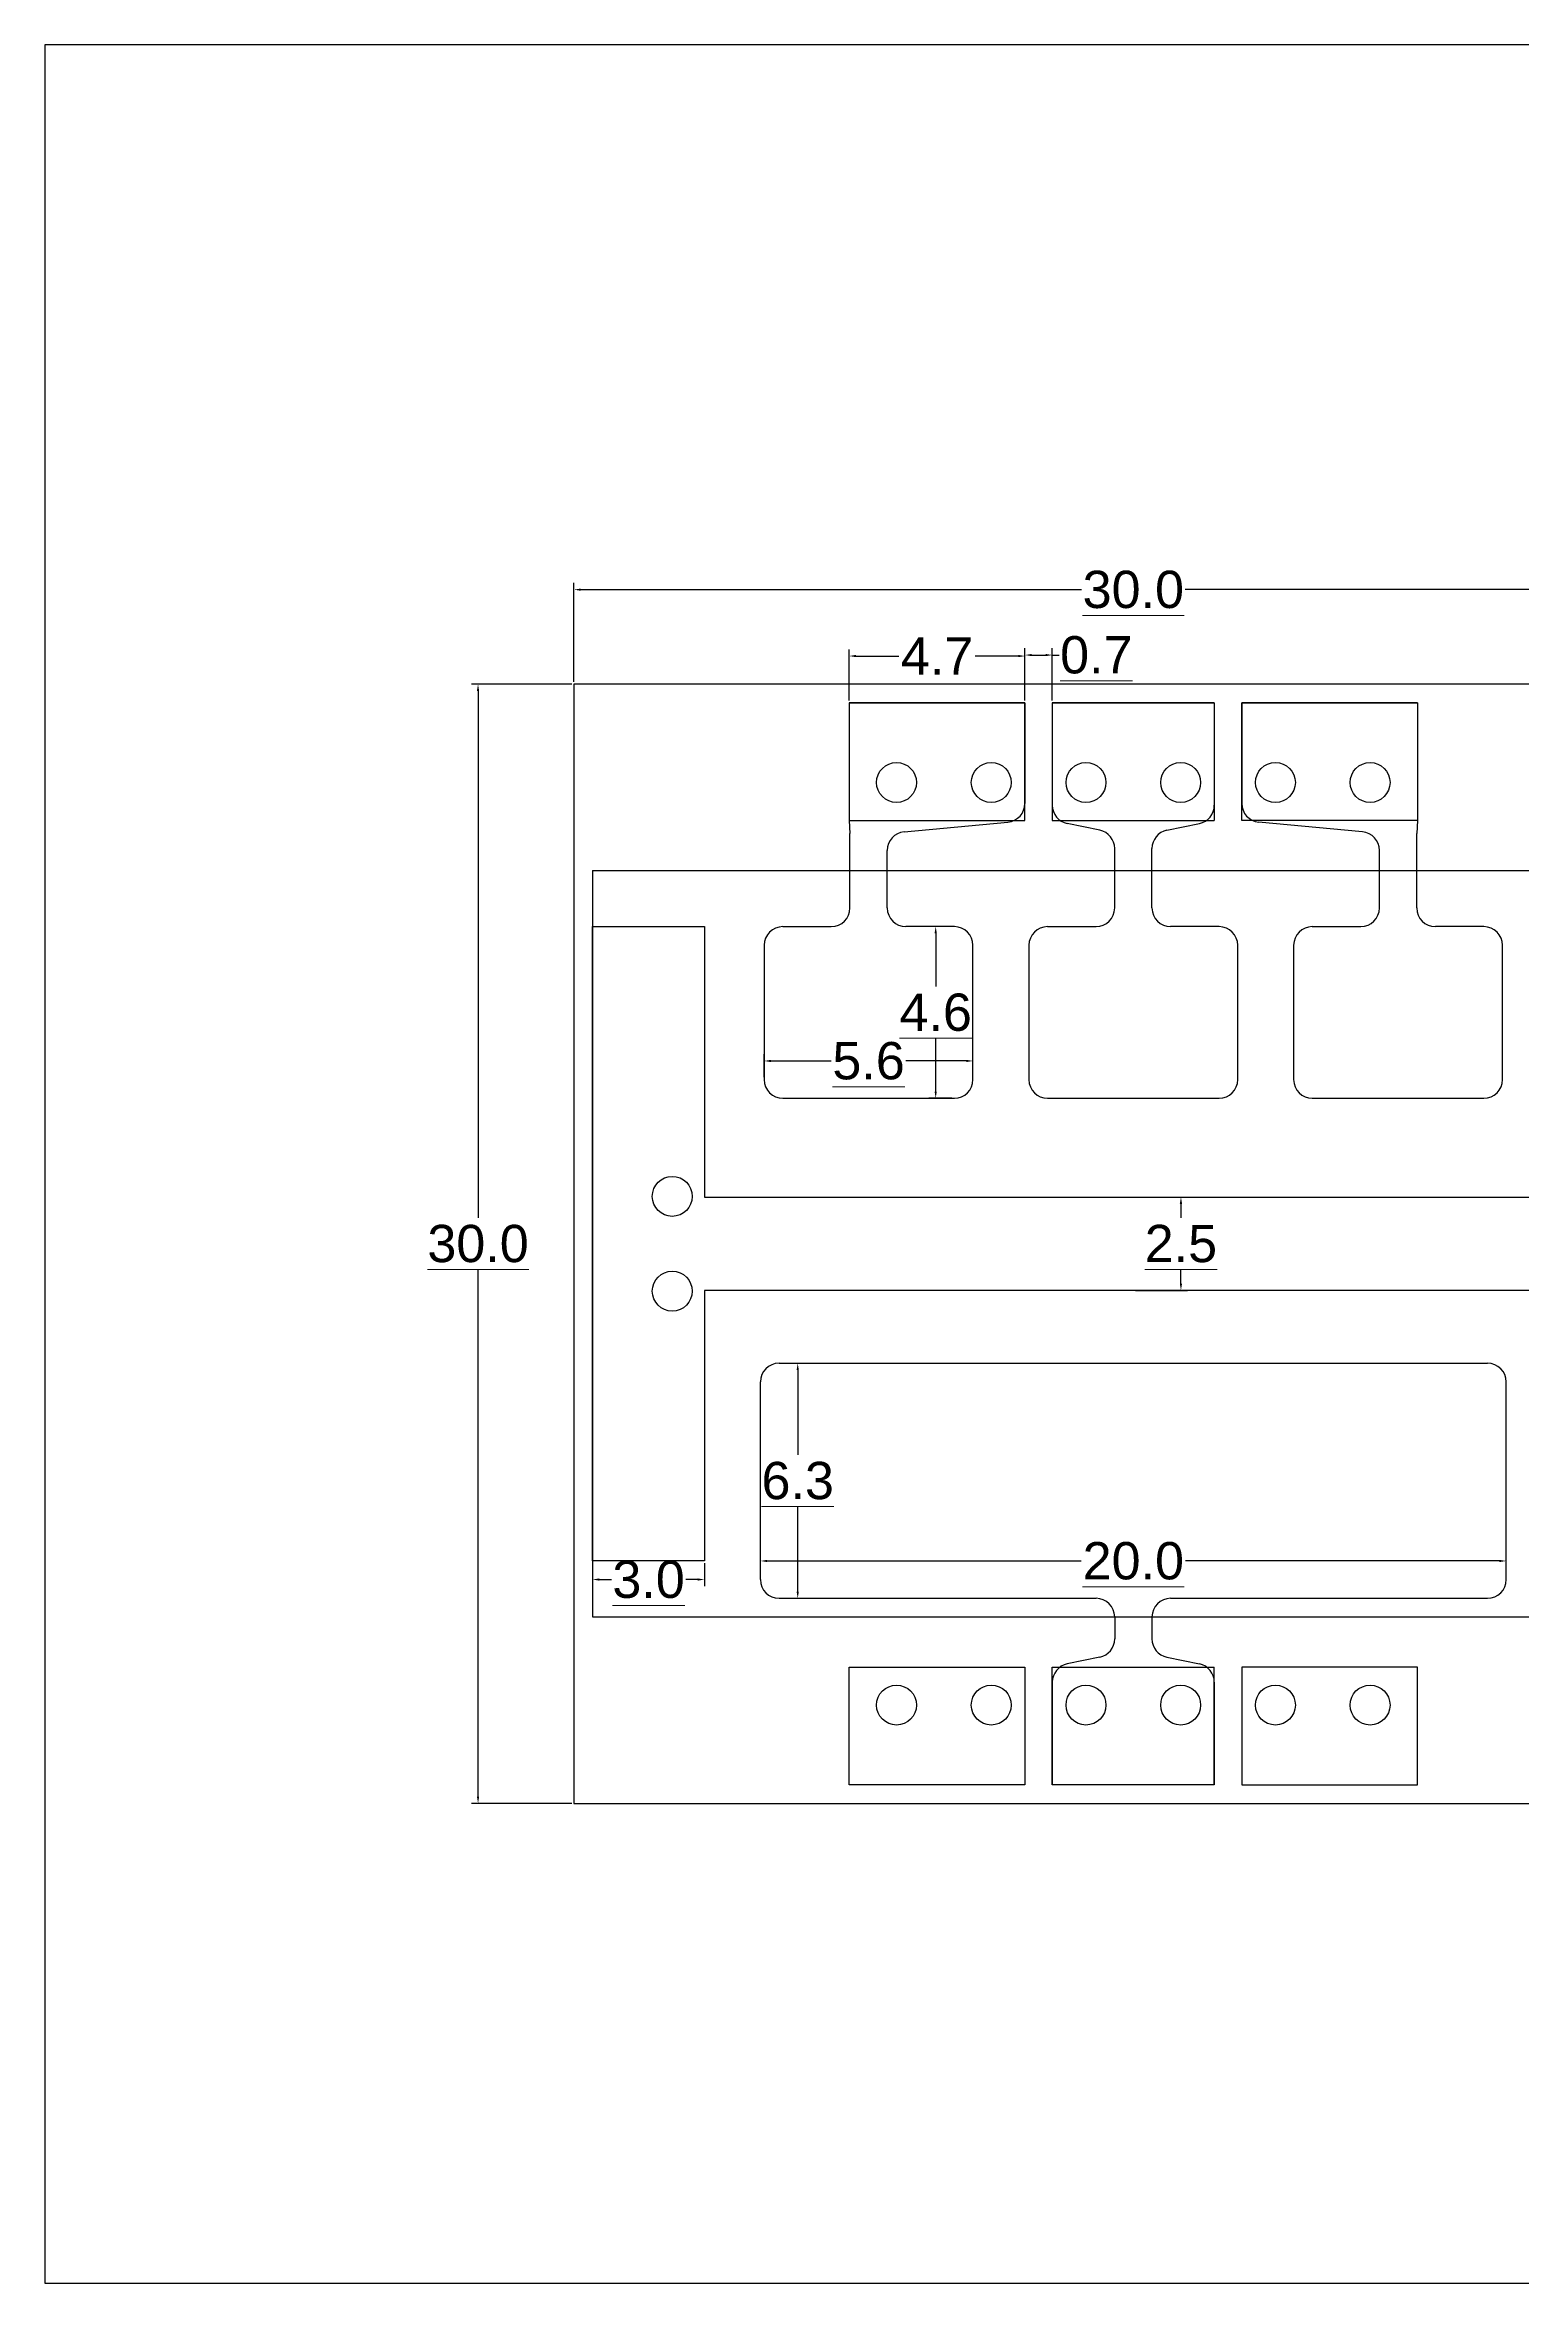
# Model space of a CAD drawing. Header units: inches. Extents: x -14.2 to 45.8, y -12.9 to 47.1.
# Drawn here: x -14.2 to 25.4, y -12.9 to 47.1 of the extents above; entities that cross this region are included whole.
import ezdxf

# ---------------------------------------------------------------- set-up
doc = ezdxf.new("R2010")
doc.units = ezdxf.units.IN
doc.header["$MEASUREMENT"] = 0
doc.layers.add('AM_5', color=3, linetype='Continuous', lineweight=15)
for name, color, linetype in [('glassOutline', 18, 'Continuous'), ('pinPlacements', 6, 'Continuous'), ('pixel-electrode-large-lower', 4, 'Continuous'), ('pixel-electrodes-small-upper', 4, 'Continuous'), ('TC-electrode-small', 4, 'Continuous'), ('TC-etch-lines', 1, 'Continuous')]:
    doc.layers.add(name, color=color, linetype=linetype)
doc.styles.get("Standard").update_dxf_attribs({"font": 'arial.ttf'})
doc.dimstyles.new('Standard$0', dxfattribs={"dimtxt": 0.18, "dimasz": 0.18, "dimexe": 0.18, "dimexo": 0.0625, "dimgap": 0.09, "dimtad": 0, "dimtih": 1, "dimtoh": 1, "dimdec": 4, "dimzin": 0, "dimdsep": 46, "dimtxsty": 'Standard', "dimcen": 0.09, "dimadec": 0, "dimazin": 0, "dimtfac": 1, "dimtdec": 4, "dimtofl": 0, "dimtmove": 0, "dimatfit": 3, "dimfxl": 1, "dimtolj": 1, "dimtzin": 0, "dimarcsym": 0})

# ---------------------------------------------------------------- blocks, each defined once
blk = doc.blocks.new('*D4')
at = {"layer": 'AM_5', "color": 0, "lineweight": -2, "transparency": 16777216}
for p, q in [((0, 30.062), (0, 32.713)), ((0.18, 32.533), (13.613, 32.533)), ((29.82, 32.533), (16.387, 32.533)), ((30, 30.062), (30, 32.713))]:
    blk.add_line(p, q, dxfattribs=at)
at = {"layer": 'AM_5', "color": 0, "transparency": 16777216}
for points in [[(0.18, 32.563), (0.18, 32.503), (0, 32.533)], [(29.82, 32.563), (29.82, 32.503), (30, 32.533)]]:
    blk.add_solid(points, dxfattribs=at)
at = {"layer": 'Defpoints', "color": 0, "transparency": 16777216}
for p in [(30, 32.533), (0, 30), (30, 30)]:
    blk.add_point(p, dxfattribs=at)
at = {"layer": 'AM_5', "color": 0, "transparency": 16777216, "insert": (15, 32.533), "char_height": 0.18, "attachment_point": 5}
blk.add_mtext('\\A1;{\\fArial|b0|i0|c65535|p34;{\\H1;\\L30.0}}', dxfattribs=at)
blk = doc.blocks.new('*D5')
at = {"layer": 'AM_5', "color": 0, "lineweight": -2, "transparency": 16777216}
for p, q in [((7.38, 29.563), (7.38, 30.933)), ((7.56, 30.753), (8.716, 30.753)), ((11.913, 30.753), (10.757, 30.753)), ((12.093, 29.563), (12.093, 30.933))]:
    blk.add_line(p, q, dxfattribs=at)
at = {"layer": 'AM_5', "color": 0, "transparency": 16777216}
for points in [[(7.56, 30.783), (7.56, 30.723), (7.38, 30.753)], [(11.913, 30.783), (11.913, 30.723), (12.093, 30.753)]]:
    blk.add_solid(points, dxfattribs=at)
at = {"layer": 'Defpoints', "color": 0, "transparency": 16777216}
for p in [(12.093, 30.753), (7.38, 29.5), (12.093, 29.5)]:
    blk.add_point(p, dxfattribs=at)
at = {"layer": 'AM_5', "color": 0, "transparency": 16777216, "insert": (9.736, 30.753), "char_height": 0.18, "attachment_point": 5}
blk.add_mtext('\\A1;{\\fArial|b0|i0|c65535|p34;{\\H1;4.7}}', dxfattribs=at)
blk = doc.blocks.new('*D6')
at = {"layer": 'AM_5', "color": 0, "lineweight": -2, "transparency": 16777216}
for p, q in [((12.093, 29.563), (12.093, 30.96)), ((12.273, 30.78), (12.648, 30.78)), ((12.828, 29.563), (12.828, 30.96)), ((12.828, 30.78), (13.008, 30.78))]:
    blk.add_line(p, q, dxfattribs=at)
at = {"layer": 'AM_5', "color": 0, "transparency": 16777216}
for points in [[(12.273, 30.81), (12.273, 30.75), (12.093, 30.78)], [(12.648, 30.81), (12.648, 30.75), (12.828, 30.78)]]:
    blk.add_solid(points, dxfattribs=at)
at = {"layer": 'Defpoints', "color": 0, "transparency": 16777216}
for p in [(12.828, 30.78), (12.093, 29.5), (12.828, 29.5)]:
    blk.add_point(p, dxfattribs=at)
at = {"layer": 'AM_5', "color": 0, "transparency": 16777216, "insert": (14.008, 30.78), "char_height": 0.18, "attachment_point": 5}
blk.add_mtext('\\A1;{\\fArial|b0|i0|c65535|p34;{\\H1;\\L0.7}}', dxfattribs=at)
blk = doc.blocks.new('*D7')
at = {"layer": 'AM_5', "color": 0, "lineweight": -2, "transparency": 16777216}
for p, q in [((5.1, 19.463), (5.1, 20.08)), ((5.28, 19.9), (6.9, 19.9)), ((10.52, 19.9), (8.9, 19.9)), ((10.7, 19.463), (10.7, 20.08))]:
    blk.add_line(p, q, dxfattribs=at)
at = {"layer": 'AM_5', "color": 0, "transparency": 16777216}
for points in [[(5.28, 19.93), (5.28, 19.87), (5.1, 19.9)], [(10.52, 19.93), (10.52, 19.87), (10.7, 19.9)]]:
    blk.add_solid(points, dxfattribs=at)
at = {"layer": 'Defpoints', "color": 0, "transparency": 16777216}
for p in [(10.7, 19.9), (5.1, 19.4), (10.7, 19.4)]:
    blk.add_point(p, dxfattribs=at)
at = {"layer": 'AM_5', "color": 0, "transparency": 16777216, "insert": (7.9, 19.9), "char_height": 0.18, "attachment_point": 5}
blk.add_mtext('\\A1;{\\fArial|b0|i0|c65535|p34;{\\H1;\\L5.6}}', dxfattribs=at)
blk = doc.blocks.new('*D8')
at = {"layer": 'AM_5', "color": 0, "lineweight": -2, "transparency": 16777216}
for p, q in [((10.137, 23.5), (9.52, 23.5)), ((9.7, 23.32), (9.7, 21.892)), ((9.7, 19.08), (9.7, 20.508)), ((10.137, 18.9), (9.52, 18.9))]:
    blk.add_line(p, q, dxfattribs=at)
at = {"layer": 'AM_5', "color": 0, "transparency": 16777216}
for points in [[(9.67, 23.32), (9.73, 23.32), (9.7, 23.5)], [(9.67, 19.08), (9.73, 19.08), (9.7, 18.9)]]:
    blk.add_solid(points, dxfattribs=at)
at = {"layer": 'Defpoints', "color": 0, "transparency": 16777216}
for p in [(10.2, 23.5), (9.7, 18.9), (10.2, 18.9)]:
    blk.add_point(p, dxfattribs=at)
at = {"layer": 'AM_5', "color": 0, "transparency": 16777216, "insert": (9.7, 21.2), "char_height": 0.18, "attachment_point": 5}
blk.add_mtext('\\A1;{\\fArial|b0|i0|c65535|p34;{\\H1;\\L4.6}}', dxfattribs=at)
blk = doc.blocks.new('*D9')
at = {"layer": 'AM_5', "color": 0, "lineweight": -2, "transparency": 16777216}
for p, q in [((5.563, 11.797), (6.18, 11.797)), ((6, 11.617), (6, 9.339)), ((6, 5.677), (6, 7.955)), ((5.563, 5.497), (6.18, 5.497))]:
    blk.add_line(p, q, dxfattribs=at)
at = {"layer": 'AM_5', "color": 0, "transparency": 16777216}
for points in [[(5.97, 11.617), (6.03, 11.617), (6, 11.797)], [(5.97, 5.677), (6.03, 5.677), (6, 5.497)]]:
    blk.add_solid(points, dxfattribs=at)
at = {"layer": 'Defpoints', "color": 0, "transparency": 16777216}
for p in [(5.5, 11.797), (5.5, 5.497), (6, 5.497)]:
    blk.add_point(p, dxfattribs=at)
at = {"layer": 'AM_5', "color": 0, "transparency": 16777216, "insert": (6, 8.647), "char_height": 0.18, "attachment_point": 5}
blk.add_mtext('\\A1;{\\fArial|b0|i0|c65535|p34;{\\H1;\\L6.3}}', dxfattribs=at)
blk = doc.blocks.new('*D10')
at = {"layer": 'AM_5', "color": 0, "lineweight": -2, "transparency": 16777216}
for p, q in [((15.062, 16.25), (16.457, 16.25)), ((16.277, 16.07), (16.277, 15.692)), ((16.277, 13.93), (16.277, 14.308)), ((15.062, 13.75), (16.457, 13.75))]:
    blk.add_line(p, q, dxfattribs=at)
at = {"layer": 'AM_5', "color": 0, "transparency": 16777216}
for points in [[(16.247, 16.07), (16.307, 16.07), (16.277, 16.25)], [(16.247, 13.93), (16.307, 13.93), (16.277, 13.75)]]:
    blk.add_solid(points, dxfattribs=at)
at = {"layer": 'Defpoints', "color": 0, "transparency": 16777216}
for p in [(15, 16.25), (15, 13.75), (16.277, 13.75)]:
    blk.add_point(p, dxfattribs=at)
at = {"layer": 'AM_5', "color": 0, "transparency": 16777216, "insert": (16.277, 15), "char_height": 0.18, "attachment_point": 5}
blk.add_mtext('\\A1;{\\fArial|b0|i0|c65535|p34;{\\H1;\\L2.5}}', dxfattribs=at)
blk = doc.blocks.new('*D13')
at = {"layer": 'AM_5', "color": 0, "lineweight": -2, "transparency": 16777216}
for p, q in [((5, 6.06), (5, 6.677)), ((25, 6.06), (25, 6.677)), ((5.18, 6.497), (13.604, 6.497)), ((24.82, 6.497), (16.396, 6.497))]:
    blk.add_line(p, q, dxfattribs=at)
at = {"layer": 'AM_5', "color": 0, "transparency": 16777216}
for points in [[(5.18, 6.527), (5.18, 6.467), (5, 6.497)], [(24.82, 6.527), (24.82, 6.467), (25, 6.497)]]:
    blk.add_solid(points, dxfattribs=at)
at = {"layer": 'Defpoints', "color": 0, "transparency": 16777216}
for p in [(25, 6.497), (5, 5.997), (25, 5.997)]:
    blk.add_point(p, dxfattribs=at)
at = {"layer": 'AM_5', "color": 0, "transparency": 16777216, "insert": (15, 6.497), "char_height": 0.18, "attachment_point": 5}
blk.add_mtext('\\A1;{\\fArial|b0|i0|c65535|p34;{\\H1;\\L20.0}}', dxfattribs=at)
blk = doc.blocks.new('*D14')
at = {"layer": 'AM_5', "color": 0, "lineweight": -2, "transparency": 16777216}
for p, q in [((0.5, 6.442), (0.5, 5.82)), ((0.68, 6), (1.002, 6)), ((3.32, 6), (2.998, 6)), ((3.5, 6.438), (3.5, 5.82))]:
    blk.add_line(p, q, dxfattribs=at)
at = {"layer": 'AM_5', "color": 0, "transparency": 16777216}
for points in [[(0.68, 6.03), (0.68, 5.97), (0.5, 6)], [(3.32, 6.03), (3.32, 5.97), (3.5, 6)]]:
    blk.add_solid(points, dxfattribs=at)
at = {"layer": 'Defpoints', "color": 0, "transparency": 16777216}
for p in [(0.5, 6.504), (3.5, 6.5), (3.5, 6)]:
    blk.add_point(p, dxfattribs=at)
at = {"layer": 'AM_5', "color": 0, "transparency": 16777216, "insert": (2, 6), "char_height": 0.18, "attachment_point": 5}
blk.add_mtext('\\A1;{\\fArial|b0|i0|c65535|p34;{\\H1;\\L3.0}}', dxfattribs=at)
blk = doc.blocks.new('*D15')
at = {"layer": 'AM_5', "color": 0, "lineweight": -2, "transparency": 16777216}
for p, q in [((-0.062, 30), (-2.753, 30)), ((-2.573, 29.82), (-2.573, 15.692)), ((-2.573, 0.18), (-2.573, 14.308)), ((-0.062, 0), (-2.753, 0))]:
    blk.add_line(p, q, dxfattribs=at)
at = {"layer": 'AM_5', "color": 0, "transparency": 16777216}
for points in [[(-2.603, 29.82), (-2.543, 29.82), (-2.573, 30)], [(-2.603, 0.18), (-2.543, 0.18), (-2.573, 0)]]:
    blk.add_solid(points, dxfattribs=at)
at = {"layer": 'Defpoints', "color": 0, "transparency": 16777216}
for p in [(0, 30), (0, 0), (-2.573, 0)]:
    blk.add_point(p, dxfattribs=at)
at = {"layer": 'AM_5', "color": 0, "transparency": 16777216, "insert": (-2.573, 15), "char_height": 0.18, "attachment_point": 5}
blk.add_mtext('\\A1;{\\fArial|b0|i0|c65535|p34;{\\H1;\\L30.0}}', dxfattribs=at)

msp = doc.modelspace()

# ---------------------------------------------------------------- linework, layer by layer
msp.add_lwpolyline([(-14.193, -12.862), (45.807, -12.862), (45.807, 47.138), (-14.193, 47.138)], close=True)
at = {"layer": 'glassOutline'}
msp.add_lwpolyline([(0, 0), (30, 0), (30, 30), (0, 30)], close=True, dxfattribs=at)
at = {"layer": 'pinPlacements'}
for centre in [(8.65, 27.365), (11.19, 27.365), (13.73, 27.365), (16.27, 27.365), (18.81, 27.365), (21.35, 27.365), (2.635, 16.27), (2.635, 13.73), (8.65, 2.635), (11.19, 2.635), (13.73, 2.635), (16.27, 2.635), (18.81, 2.635), (21.35, 2.635)]:
    msp.add_circle(centre, 0.535, dxfattribs=at)
at = {"layer": 'pixel-electrode-large-lower'}
for p, q in [((5.5, 11.797), (24.5, 11.797)), ((5, 5.997), (5, 11.297)), ((25, 5.997), (25, 11.297)), ((5.5, 5.497), (14, 5.497)), ((16, 5.497), (24.5, 5.497)), ((14.5, 4.997), (14.5, 4.407)), ((15.5, 4.997), (15.5, 4.407)), ((14.101, 3.918), (13.226, 3.737)), ((15.899, 3.918), (16.774, 3.737)), ((12.827, 3.248), (12.827, 0.5)), ((17.172, 3.248), (17.172, 0.5)), ((17.172, 0.5), (12.827, 0.5))]:
    msp.add_line(p, q, dxfattribs=at)
for centre, start, end in [((5.5, 11.297), 90, 180), ((24.5, 11.297), 0, 90), ((5.5, 5.997), 180, 270), ((14, 4.997), 0, 90), ((16, 4.997), 90, 180), ((24.5, 5.997), 270, 0), ((14, 4.407), 281.65724, 0), ((16, 4.407), 180.00122, 258.3428), ((13.328, 3.248), 101.65724, 180), ((16.672, 3.248), 0, 78.3428)]:
    msp.add_arc(centre, 0.5, start, end, dxfattribs=at)
at = {"layer": 'pixel-electrodes-small-upper'}
for p, q in [((7.38, 29.5), (12.092, 29.5)), ((7.38, 29.5), (7.38, 26.345)), ((12.092, 29.5), (12.092, 26.801)), ((12.827, 29.5), (17.172, 29.5)), ((12.827, 29.5), (12.827, 26.752)), ((17.172, 29.5), (17.172, 26.752)), ((22.62, 29.5), (17.907, 29.5)), ((17.907, 29.5), (17.907, 26.801)), ((22.62, 29.5), (22.62, 26.345)), ((7.38, 26.345), (7.4, 26)), ((7.4, 24), (7.4, 26)), ((8.853, 26.042), (11.639, 26.303)), ((14.101, 26.082), (13.226, 26.263)), ((15.899, 26.082), (16.774, 26.263)), ((21.147, 26.042), (18.361, 26.303)), ((22.62, 26.345), (22.6, 26)), ((22.6, 24), (22.6, 26)), ((8.4, 24), (8.4, 25.545)), ((14.5, 24), (14.5, 25.593)), ((15.5, 24), (15.5, 25.593)), ((21.6, 24), (21.6, 25.545)), ((5.6, 23.5), (6.9, 23.5)), ((10.2, 23.5), (8.9, 23.5)), ((12.7, 23.5), (14, 23.5)), ((17.3, 23.5), (16, 23.5)), ((19.8, 23.5), (21.1, 23.5)), ((24.4, 23.5), (23.1, 23.5)), ((5.1, 23), (5.1, 19.4)), ((10.7, 19.4), (10.7, 23)), ((12.2, 23), (12.2, 19.4)), ((17.8, 19.4), (17.8, 23)), ((19.3, 23), (19.3, 19.4)), ((24.9, 19.4), (24.9, 23)), ((5.6, 18.9), (10.2, 18.9)), ((12.7, 18.9), (17.3, 18.9)), ((19.8, 18.9), (24.4, 18.9))]:
    msp.add_line(p, q, dxfattribs=at)
for centre, start, end in [((11.592, 26.801), 275.33862, 360), ((13.328, 26.752), 180, 258.34276), ((16.672, 26.752), 281.6572, 0), ((18.408, 26.801), 180, 264.66138), ((8.9, 25.545), 95.33862, 179.99885), ((14, 25.593), 0, 78.34276), ((16, 25.593), 101.6572, 179.99878), ((21.1, 25.545), 0.00115, 84.66138), ((6.9, 24), 270, 0), ((8.9, 24), 180, 270), ((14, 24), 270, 0), ((16, 24), 180, 270), ((21.1, 24), 270, 0), ((23.1, 24), 180, 270), ((5.6, 23), 90, 180), ((10.2, 23), 0, 90), ((12.7, 23), 90, 180), ((17.3, 23), 0, 90), ((19.8, 23), 90, 180), ((24.4, 23), 0, 90), ((5.6, 19.4), 180, 270), ((10.2, 19.4), 270, 0), ((12.7, 19.4), 180, 270), ((17.3, 19.4), 270, 0), ((19.8, 19.4), 180, 270), ((24.4, 19.4), 270, 0)]:
    msp.add_arc(centre, 0.5, start, end, dxfattribs=at)
at = {"layer": 'TC-electrode-small'}
msp.add_lwpolyline([(0.5, 23.5), (3.5, 23.5), (3.5, 16.25), (26.5, 16.25), (26.5, 23.5), (29.5, 23.5), (29.5, 6.5), (26.5, 6.5), (26.5, 13.75), (3.5, 13.75), (3.5, 6.5), (0.5, 6.5), (0.5, 23.5)], dxfattribs=at)
at = {"layer": 'TC-etch-lines'}
for p, q in [((12.092, 29.5), (7.38, 29.5)), ((7.38, 29.5), (7.38, 26.345)), ((12.092, 26.345), (12.092, 29.5)), ((17.172, 29.5), (12.827, 29.5)), ((12.827, 29.5), (12.827, 26.345)), ((17.172, 29.5), (17.172, 26.345)), ((17.907, 26.345), (17.907, 29.5)), ((17.907, 29.5), (22.62, 29.5)), ((22.62, 29.5), (22.62, 26.345)), ((7.38, 26.345), (12.092, 26.345)), ((12.827, 26.345), (17.172, 26.345)), ((22.62, 26.345), (17.907, 26.345)), ((7.38, 0.5), (7.38, 3.655)), ((7.38, 3.655), (12.092, 3.655)), ((12.092, 3.655), (12.092, 0.5)), ((12.827, 0.5), (12.827, 3.655)), ((12.827, 3.655), (17.172, 3.655)), ((17.172, 0.5), (17.172, 3.655)), ((17.907, 3.655), (17.907, 0.5)), ((22.62, 3.655), (17.907, 3.655)), ((22.62, 0.5), (22.62, 3.655)), ((12.092, 0.5), (7.38, 0.5)), ((17.172, 0.5), (12.827, 0.5)), ((17.907, 0.5), (22.62, 0.5))]:
    msp.add_line(p, q, dxfattribs=at)
at = {"layer": 'TC-etch-lines', "color": 1}
for p, q in [((0.5, 25.003), (0.5, 4.997)), ((0.5, 25.003), (29.5, 25.003)), ((0.5, 4.997), (29.5, 4.997))]:
    msp.add_line(p, q, dxfattribs=at)

# ---------------------------------------------------------------- dimensions: what is measured, and where the dimension line sits
at = {"layer": 'AM_5'}
for base, p1, p2, override, picture, middle in [((30, 32.533), (0, 30), (30, 30), {"dimdec": 1, "dimpost": '{\\H1;\\L<>}'}, '*D4', (15, 32.533)), ((12.092, 30.753), (7.38, 29.5), (12.092, 29.5), {"dimdec": 1, "dimpost": '{\\H1;<>}'}, '*D5', (9.736, 30.753)), ((12.827, 30.78), (12.092, 29.5), (12.827, 29.5), {"dimdec": 1, "dimpost": '{\\H1;\\L<>}'}, '*D6', (14.008, 30.78)), ((10.7, 19.9), (5.1, 19.4), (10.7, 19.4), {"dimdec": 1, "dimpost": '{\\H1;\\L<>}'}, '*D7', (7.9, 19.9)), ((25, 6.497), (5, 5.997), (25, 5.997), {"dimdec": 1, "dimpost": '{\\H1;\\L<>}'}, '*D13', (15, 6.497))]:
    dim = msp.add_linear_dim(base=base, p1=p1, p2=p2, text='{\\fArial|b0|i0|c65535|p34;<>}', dimstyle='Standard$0', override=override, dxfattribs=at)
    dim.commit()
    dim.dimension.update_dxf_attribs({"geometry": picture, "text_midpoint": middle})
for base, p1, p2, angle, picture, middle in [((-2.573, 0), (0, 30), (0, 0), 90, '*D15', (-2.573, 15)), ((9.7, 18.9), (10.2, 23.5), (10.2, 18.9), 90, '*D8', (9.7, 21.2)), ((16.277, 13.75), (15, 16.25), (15, 13.75), 90, '*D10', (16.277, 15)), ((6, 5.497), (5.5, 11.797), (5.5, 5.497), 90, '*D9', (6, 8.647)), ((3.5, 6), (0.5, 6.504), (3.5, 6.5), 0, '*D14', (2, 6))]:
    dim = msp.add_linear_dim(base=base, p1=p1, p2=p2, angle=angle, text='{\\fArial|b0|i0|c65535|p34;<>}', dimstyle='Standard$0', override={"dimdec": 1, "dimpost": '{\\H1;\\L<>}'}, dxfattribs=at)
    dim.commit()
    dim.dimension.update_dxf_attribs({"geometry": picture, "text_midpoint": middle})

doc.saveas('drawing.dxf')
